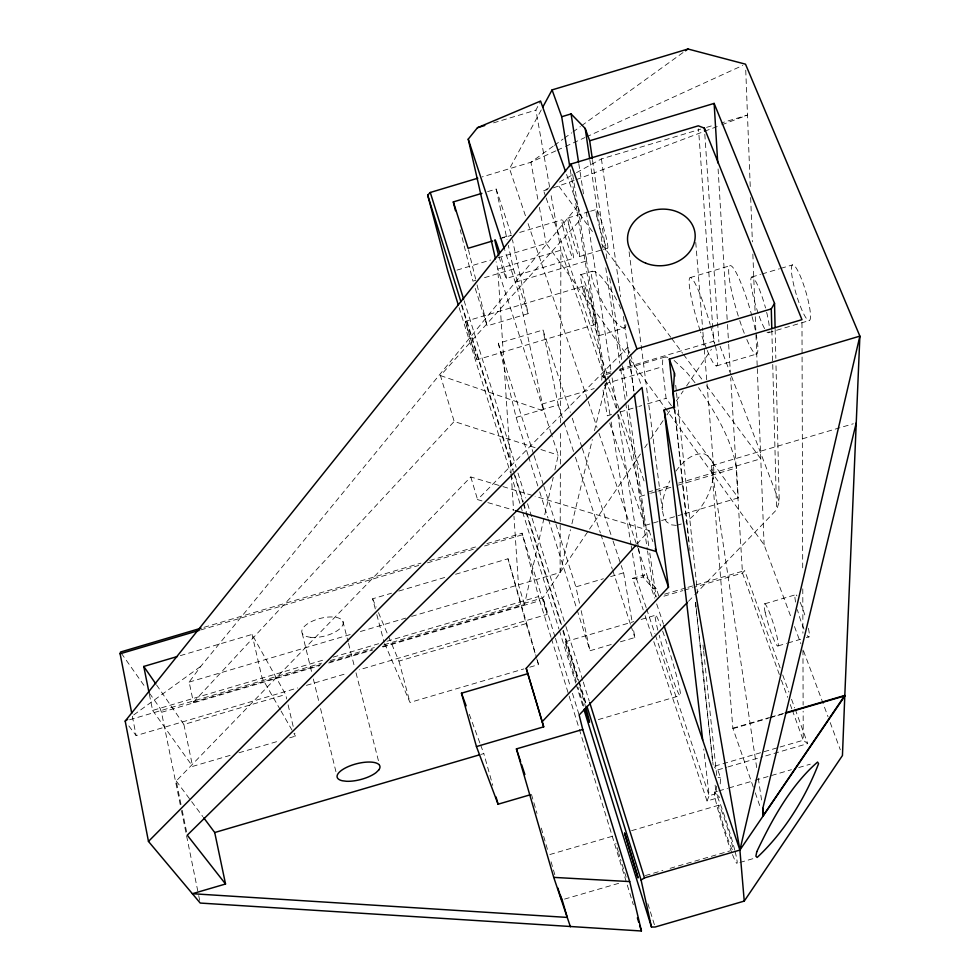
<?xml version="1.0" encoding="UTF-8"?>
<svg xmlns="http://www.w3.org/2000/svg" width="980" height="980" viewBox="0 0 980 980"><rect width="100%" height="100%" fill="white"/><g stroke="black" fill="none" stroke-linecap="round" stroke-linejoin="round"><path stroke-width="0.73" stroke-dasharray="4.9 3.68" d="M411.625 616.396L560.095 572.553L560.34 471.723M560.352 464.091L560.438 430.477M560.462 422.833L560.879 250.206L550.674 192.974M671.435 405.72L666.082 398.346L662.468 366.704L662.737 359.93L665.469 356.904L667.809 357.369M720.239 783.865L720.533 777.887L717.826 769.9L714.432 767.377M676.323 525.403L670.822 524.766L666.498 521.801C658.254 509.331 663.766 493.038 669.855 480.825M716.429 786.156L716.062 793.678L719.577 797.328L707.033 800.991L653.354 640.271M707.033 383.878L713.82 469.065C713.599 489.461 703.015 510.2 685.976 521.568M382.359 646.445L524.447 604.525L553.222 477.334M554.901 469.935L558.245 455.149L551.777 435.243M560.095 572.553L570.483 529.702M571.916 523.786L592.337 439.555M594.493 430.685L606.314 381.93L607.282 384.699L604.366 385.569M610.663 373.209L602.002 375.781L601.708 380.755M694.832 594.713L776.564 509.747L779.247 501.821L775.976 364.413M707.033 800.991L709.177 795.687L703.738 749.039M549.596 186.947L535.901 110.128L540.58 101.063M541.254 109.931L509.527 168.683L525.66 216.384M658.78 595.901L656.306 588.625L644.497 574.844L643.064 576.987L636.559 578.911L632.664 578.335L643.198 609.854M640.442 454.022L542.957 597.837L383.18 644.975M644.717 447.725L647.278 443.94M650.696 438.893L663.521 419.979M666.939 414.932L670.357 409.897M676.335 401.065L683.183 390.983M686.6 385.936L711.382 349.37M320.84 664.599L193.403 702.195L189.14 682.092L200.888 666.253L577.747 205.971M675.918 471.111C682.57 462.107 692.578 452.05 704.779 454.022L709.348 456.852L712.448 461.984L713.82 469.065M636.89 544.133L649.066 530.462L535.092 496.26M535.117 447.664L454.181 421.461L440.437 375.585L581.985 217.928L566.55 174.354M780.105 667.821L744.69 570.593L742.473 573.03L694.477 587.179M193.403 702.195L454.181 421.461M688.462 601.34L693.779 595.816M181.006 804.421L176.241 780.999L470.792 476.954L501.478 486.166M481.976 500.903L477.579 499.629L627.8 347.251L629.834 352.996M591.908 271.791L594.713 271.301L599.662 275.16A33.871 7.252 60.8 0 1 612.831 293.118L617.057 300.664M598.903 335.736L625.24 327.565A30.968 6.639 60.8 0 0 625.681 323.106M133.746 714.91L200.888 666.253M553.161 146.216L530.891 162.264L482.148 176.902M554.398 145.322L563.047 139.074M564.284 138.192L571.707 132.839M572.945 131.945L580.368 126.592M581.606 125.697L683.036 52.565M545.664 196.539L543.667 190.769L548.923 187.878M559.421 182.084L575.174 173.399M576.485 172.676L601.426 158.907L700.737 129.115M555.819 150.871L530.891 162.264L538.24 201.341M557.204 150.246L564.125 147.074M565.509 146.449L584.889 137.58M586.273 136.955L742.742 65.44M553.345 187.878L574.586 180.296M576.02 179.757L703.187 131.798M704.608 131.259L720.325 125.342M721.758 124.803L747.483 115.101L721.182 122.99M493.54 122.868L535.901 110.128M487.599 191.639L496.174 189.067L511.046 233.853M706.58 127.363L712.423 125.612M543.667 190.769L547.82 189.532M502.226 237.662L510.96 235.041M519.694 232.432L561.932 219.79M567.971 217.977L589.127 211.643M590.536 211.214L596.183 209.536M499.947 238.765L511.523 235.298M456.95 270.113L490.588 260.043M497.901 257.863L546.154 243.42L628.67 357.541M475.839 280.268L472.948 281.125L460.22 229.786M484.512 277.671L513.422 269.022L508.314 245.331M499.065 256.687A20.151 0.882 73.6 0 0 506.354 278.43L573.435 258.377M579.474 256.576L602.038 249.827M603.447 249.398L607.686 248.136M515.284 282.252L587.4 260.704L585.832 256.258M580.711 274.682L592.569 271.142M595.534 324.441L476.844 359.819L470.878 341.199L465.414 321.403L584.08 285.976M475.227 288.353L487.134 325.899L528.134 313.661L512.466 239.733M690.104 277.622L730.002 265.727M528.134 455.333L516.117 417.419L498.33 343.306L542.981 329.99L570.348 412.372M751.734 277.046L760.48 274.437M761.938 274.008L779.443 268.79M780.901 268.349L792.575 264.87M606.044 380.546L604.709 373.637L611.986 371.469M619.25 369.313L713.759 341.199L698.507 128.858M619.311 370.636L665.469 356.904M768.345 332.735L809.198 320.582A29.069 4.961 73.4 0 0 801.015 277.805A29.069 4.961 73.4 0 0 792.636 279.741A29.069 4.961 73.4 0 0 809.198 320.582M605.015 383.793L662.468 366.704M541.695 404.201L594.162 388.595M516.117 417.419L558.196 404.899L542.981 329.99M716.441 365.957L756.352 354.099M611.569 414.54L607.269 415.814L602.627 387.615M620.181 411.98L637.392 406.872M638.825 406.443L641.692 405.598M647.437 403.882L666.082 398.346M753.289 787.124L732.869 728.214L711.48 465.745L853.311 423.764M647.927 492.168L653.783 490.441M655.253 490L671.374 485.235M678.699 483.067L760.774 458.775L704.387 382.653M682.766 514.292L644.779 525.513L640.491 496.297L649.226 493.712M650.671 493.283L656.49 491.568M657.948 491.127L671.043 487.256M678.307 485.112L736.482 467.889C731.301 438.391 714.996 412.139 698.52 387.639M204.012 627.31L420.935 563.133M429.73 560.523L478.093 546.215M486.889 543.618L522.058 533.206L547.195 614.374L359.268 669.781M200.618 629.969L418.693 565.448M427.476 562.851L477.236 548.126M484.549 545.97L522.597 534.713M180.345 655.632L252.044 634.44L285.646 694.502L286.699 698.961M375.291 608.899L372.621 598.792L391.535 593.194M398.823 591.05L445.398 577.269M455.59 574.255L507.995 558.772L536.476 657.298M684.224 513.851L738.283 497.877L736.482 467.889M189.14 682.092L351.612 634.121M360.395 631.524L405.769 618.123M149.364 694.306L152.611 710.427L325.838 659.307M333.163 657.139L378.648 643.713M386.978 641.263L538.535 596.538L522.058 533.206M579.499 603.215L575.885 586.885L603.374 578.764M610.601 576.632L623.623 572.786L621.222 565.57M129.593 719.798L321.612 663.142M330.407 660.545L374.385 647.572M329.623 662.002L372.106 649.471M180.259 804.715L161.492 712.325L319.835 665.616M328.643 663.019L372.621 650.034M382.886 647.008L539.76 600.728L551.005 637.257M632.664 578.335L644.497 574.844M128.833 725.923L136.122 735.588L297.614 687.96M306.421 685.363L347.52 673.248M156.579 684.971L183.897 724.49L285.646 694.502M378.464 612.635L398.946 661.096L526.113 623.599L507.995 558.772M664.599 594.186L686.441 587.755M687.899 587.326L744.69 570.593M663.938 596.171L682.84 590.609M684.297 590.181L693.019 587.608M565.325 641.778L633.889 621.59M641.177 619.434L655.767 615.146M152.611 710.427L192.619 766.397L231.733 754.894M238.973 752.763L279.533 740.831M289.664 737.842L295.458 736.139L294.76 733.163M384.675 643.529L409.971 702.439L523.908 668.911M529.751 667.184L538.522 664.611L536.893 658.756M577.098 609.903L590.034 650.732L611.716 644.35M620.401 641.802L634.856 637.551L633.288 628.511M764.865 603.778L795.809 594.676M778.096 645.881L786.56 643.407M787.969 642.99L800.66 639.254M806.307 637.6L809.125 636.78M598.327 719.59L680.451 695.494M480.874 754.429L483.802 753.571L492.769 785.397M732.869 728.214L769.214 717.568M770.672 717.152L783.755 713.317M733.003 728.618L768.198 718.316M769.668 717.887L784.319 713.587M714.751 766.127L778.573 747.458M780.019 747.03L803.233 740.243L807.704 743.612L764.216 756.327M717.826 769.9L726.523 767.352M727.969 766.923L762.759 756.756M714.481 792.183L717.385 791.338M718.842 790.909L727.552 788.361M728.998 787.945L753.681 780.729M755.139 780.301L791.436 769.692M798.7 767.573L810.313 764.18M549.805 854.548L613.884 835.83M631.598 830.66L718.622 805.254M564.517 899.113L618.711 883.323M645.318 875.569L662.811 870.473M670.112 868.341L729.904 850.91M739.9 862.473L754.269 858.296M677.584 525.047L681.37 523.969M624.505 328.104L622.263 327.737L617.253 323.657A33.92 7.277 60.8 0 1 604.366 305.944L593.929 284.604A30.944 6.627 60.8 0 1 591.908 271.791M656.306 588.625L653.109 588.735L643.064 576.987L638.605 548.335M718.095 777.385L720.533 777.887M487.844 502.605L514.206 510.262M502.948 486.607L533.635 495.819M540.899 449.538L558.245 455.149M440.437 375.585L543.924 411.061L517.685 289.553L504.835 250.451M674.105 360.469L686.355 371.898L695.151 382.911M602.002 375.781L603.913 377.741M176.241 780.999L202.811 816.573M558.87 186.225L592.52 231.648M601.61 243.922L670.736 337.23M671.643 338.455L682.558 353.192M683.464 354.417L703.481 381.428M672.317 406.957L738.283 497.877M629.564 358.778L764.106 544.856L791.289 617.939M121.349 653.28L145.983 688.242M149.511 693.228L160.071 708.221L161.492 712.325M280.305 709.765L262.113 678.111L252.044 634.44M281.064 711.076L293.192 732.183M293.951 733.493L295.458 736.139M465.414 321.403L476.844 359.819M618.968 304.437L622.214 311.665M372.621 598.792L376.124 607.098M720.092 346.246L730.945 374.789M731.484 376.21L779.247 501.821M794.486 626.538L800.88 643.738M803.551 650.904L828.063 716.833M830.195 722.566L840.313 749.798M469.261 714.261L480.163 743.734M480.678 745.143L483.802 753.571M782.714 674.975L788.961 692.125M791.558 699.279L794.682 707.854M795.209 709.287L807.704 743.612M779.345 674.497L742.473 573.03L730.7 377.863M781.415 680.218L787.651 697.368M790.248 704.51L791.803 708.797M792.33 710.231L803.233 740.243L803.147 711.186M630.348 354.442L641.533 386.022M755.274 792.832L760.713 808.524M546.166 197.985L608.519 378.243M609.021 379.689L619.495 409.971M619.985 411.416L644.423 482.074M605.322 379.027L560.879 250.206L497.779 269.071L511.168 473.487M649.066 530.462L652.913 541.695M609.732 423.029L644.779 525.513M655.914 597.016L653.109 588.735L647.535 550.883M528.098 223.612L587.718 399.963M588.208 401.408L597.004 427.427M598.964 433.209L637.588 547.452M638.078 548.898L654.714 598.131M656.673 603.925L663.521 624.187M713.759 341.199L714.8 344.323M646.175 607.6L636.559 578.911L632.173 551.826M646.653 609.046L654.91 633.68M655.399 635.138L709.177 795.687L716.062 793.678L714.751 781.538M645.122 615.648L652.864 638.825M572.259 418.154L581.863 447.064M582.341 448.497L612.586 539.551M613.063 540.997L620.744 564.125M513.422 269.022L528.134 313.661M558.196 404.899L563.463 420.898M563.953 422.356L573.533 451.437M575.444 457.244L600.36 532.863M600.838 534.308L612.341 569.209M612.819 570.666L630.544 624.456M631.022 625.914L634.856 637.551M626.134 877.076L623.966 870.363M551.311 433.809L497.779 269.071L496.101 261.697M498.33 343.306L533.622 454.157M534.088 455.614L543.373 484.782M543.839 486.239L555.452 522.707M555.905 524.165L575.885 586.885M528.588 456.79L537.836 485.958M539.686 491.788L547.991 518.028M548.457 519.486L576.644 608.445M464.079 300.615L516.141 467.215M517.979 473.071L525.733 497.913M527.571 503.757L531.674 516.913M532.14 518.371L565.472 625.056M565.938 626.514L582.831 680.586M583.296 682.056L589.225 701.055M461.825 304.694L513.238 469.714M515.051 475.557L523.246 501.834M523.7 503.304L526.432 512.062M526.885 513.52L561.466 624.505M563.279 630.348L578.751 679.998M579.205 681.455L586.481 704.828M461.555 305.417L513.349 471.76M513.802 473.218L522.891 502.397M523.345 503.867L561.062 624.971M562.875 630.814L578.335 680.414M578.788 681.884L585.599 703.763M647.854 903.67L654.664 925.561M459.142 307.647L510.409 472.715M510.862 474.173L520.38 504.859M520.833 506.317L522.193 510.702M522.646 512.16L558.943 629.025M559.396 630.483L575.726 683.072M576.179 684.542L582.977 706.445M623.562 869.039L620.585 859.35M555.011 636.89L542.957 597.837L547.195 614.374M555.464 638.335L570.654 687.519M572.443 693.301L579.143 714.996M551.458 638.715L578.898 727.846M579.339 729.304L633.325 904.687M524.447 604.525L518.469 584.84L513.973 516.203M526.113 623.599L536.305 657.286M536.746 658.744L538.522 664.611M618.846 853.568L619.715 856.459M470.792 476.954L477.579 499.629M618.441 852.196L615.844 843.29M538.535 596.538L539.76 600.728M531.466 794.425L537.003 813.461M541.266 828.1L548.077 851.534M551.066 861.775L555.317 876.414M398.946 661.096L409.971 702.439M376.81 614.681L384.074 642.133M342.865 621.271L348.121 641.876M348.5 643.358L354.503 666.902M356.01 672.795L379.664 765.539M468.44 249.765L475.631 279.055M477.064 284.911L487.134 325.899M302.207 633.288L311.922 673.138M313.355 679.042L319.113 702.66M320.546 708.564L336.018 772.032M288.108 704.902L293.363 727.209M581.152 610.638L590.034 650.732M496.174 189.067L507.04 239.414M183.897 724.49L192.619 766.397M182.194 810.276L186.96 833.711M181.471 810.668L198.413 894.115M198.707 895.61L199.92 901.563M132.337 716.245L136.122 735.588M539.368 207.356L546.154 243.42M623.623 572.786L632.247 622.484M570.262 169.626L604.048 378.194M605.028 384.246L610.173 415.973M611.153 422.025L630.948 544.304M631.194 545.811L631.929 550.319M572.688 174.501L604.709 373.637M578.8 163.685L583.492 193.856M586.31 211.962L611.165 371.849M612.108 377.888L617.498 412.58M617.731 414.087L638.372 546.828M711.48 465.745L757.148 770.623M758.275 778.169L761.901 802.314M589.899 160.267L602.859 248.075M605.763 267.761L619.838 363.139M620.732 369.203L647.302 549.364M592.557 160.401L606.865 258.573M609.719 278.21L621.614 359.758M622.484 365.81L627.114 397.525M628.217 405.071L648.907 547.048M649.777 553.088L656.159 596.894M627.8 347.251L628.645 353.315M629.699 360.873L634.134 392.649M601.426 158.907L620.659 296.756M623.403 316.454L628.682 354.319M629.528 360.383L633.974 392.196M629.099 251.823L662.333 509.821M674.742 409.285L689.504 546.105M689.675 547.624L689.994 550.662M695.58 602.357L696.07 606.914M696.229 608.433L713.134 765.025M674.399 408.464L688.83 541.928M695.396 602.59L712.619 761.827M675.722 385.299L676.359 391.375M676.519 392.894L697.576 593.365M703.003 644.999L703.481 649.556M703.64 651.075L716.882 777.14M695.763 242.403L702.795 330.64M702.905 332.159L706.911 382.359M704.816 134.236L718.904 341.861M511.278 475.006L513.569 510.102M718.095 168.964L727.38 322.971M727.479 324.49L728.581 342.792M728.667 344.323L730.321 371.763M745.743 70.168L750.251 186.886M750.668 197.58L752.383 241.876M752.861 254.102L755.041 310.611M755.286 316.724L755.935 333.531M755.984 335.05L757.234 367.132M757.295 368.651L764.106 544.856M771.836 330.199L776.564 509.747M775.143 329.292L775.842 358.3M801.983 322.714L802.718 570.483M802.779 588.833L802.914 633.178M802.963 650.01L803.122 705.061M752.101 316.724A46.121 6.603 73.4 0 1 757.454 352.861A46.121 6.603 73.4 0 1 745.351 335.993M744.286 333.31A46.121 6.603 73.4 0 1 738.749 317.508M738.295 316.099A46.121 6.603 73.4 0 1 730.357 265.629A46.121 6.603 73.4 0 1 751.709 315.254M735.098 851.473A37.35 2.438 72.6 0 1 732.317 854.144M731.827 852.87A37.35 2.438 72.6 0 1 716.307 803.331A37.35 2.438 72.6 0 1 719.087 800.905A37.35 2.438 72.6 0 1 734.804 850.285M808.414 628.278A22.234 2.817 72.4 0 1 807.226 635.579M803.992 629.123A22.234 2.817 72.4 0 1 797.389 609.658M795.601 602.075A22.234 2.817 72.4 0 1 796.936 595.889M800.17 602.259A22.234 2.817 72.4 0 1 805.732 617.915M605.028 379.738A66.701 4.876 73.2 0 1 616.053 407.766M618.417 414.748A66.701 4.876 73.2 0 1 640.491 496.297M662.652 631.12A42.299 2.72 72.9 0 1 678.626 684.163A42.299 2.72 72.9 0 1 675.882 687.384A42.299 2.72 72.9 0 1 659.173 635.212M657.85 630.115A42.299 2.72 72.9 0 1 660.765 626M583.823 706.188A42.25 0.943 73.2 0 1 577.882 687.078M576.313 681.896A42.25 0.943 73.2 0 1 565.129 641.533A42.25 0.943 73.2 0 1 577.857 680.5M579.866 687.237A42.25 0.943 73.2 0 1 585.244 705.673M769.178 331.534A29.057 4.398 73.4 0 1 766.948 332.036M764.584 328.606A29.057 4.398 73.4 0 1 758.63 314.629M758.165 313.269A29.057 4.398 73.4 0 1 751.587 277.132A29.057 4.398 73.4 0 1 765.539 307.977M766.666 312.314A29.057 4.398 73.4 0 1 769.337 327.479M501.221 257.777A20.151 0.882 73.6 0 1 506.354 278.43M715.4 345.634A46.097 5.733 73.4 0 1 707.156 350.24M706.641 348.966A46.097 5.733 73.4 0 1 700.541 331.926M700.1 330.542A46.097 5.733 73.4 0 1 690.055 277.659A46.097 5.733 73.4 0 1 710.133 324.429M710.549 325.911A46.097 5.733 73.4 0 1 714.788 342.743M310.844 637.331A21.266 9.102 -14.3 0 0 343.171 623.635A21.266 9.102 -14.3 0 0 313.49 620.659A21.266 9.102 -14.3 0 0 310.844 637.331M719.859 812.641A23.532 1.531 72.6 0 0 732.268 849.611A23.532 1.531 72.6 0 0 725.09 820.677A23.532 1.531 72.6 0 0 719.859 812.641M596.82 216.188A20.176 1.85 73.7 0 0 607.098 247.854A20.176 1.85 73.7 0 0 601.916 222.423A20.176 1.85 73.7 0 0 596.82 216.188M584.791 292.126A20.078 1.544 73.5 0 0 594.983 323.976A20.078 1.544 73.5 0 0 589.678 299.5A20.078 1.544 73.5 0 0 584.791 292.126M582.524 287.397A31.862 2.45 73.5 0 0 598.535 335.601A31.862 2.45 73.5 0 0 588.453 292.567A31.862 2.45 73.5 0 0 582.524 287.397M765.16 612.279A22.234 2.499 72.5 0 0 777.446 645.979A22.234 2.499 72.5 0 0 770.954 616.457A22.234 2.499 72.5 0 0 765.16 612.279M562.79 226.368A20.164 1.531 73.7 0 0 572.933 258.071A20.164 1.531 73.7 0 0 567.359 232.762A20.164 1.531 73.7 0 0 562.79 226.368M568.792 224.567A20.164 1.58 73.7 0 0 578.947 256.27A20.164 1.58 73.7 0 0 573.447 230.937A20.164 1.58 73.7 0 0 568.792 224.567"/><path stroke-width="1.47" d="M702.685 740.01L664.158 409.946L674.24 406.957L673.248 391.571L674.448 373.16L669.328 359.109L801.971 319.664L714.138 103.402L589.691 140.765L592.337 158.882M131.761 713.269L120.124 653.783L120.467 652.031L201.071 628.18M542.7 107.261L552.071 89.903L687.985 49L745.511 64.178L859.877 336.128L844.809 695.433L763.187 815.666L762.808 808.353L856.238 422.907M771.799 328.668L771.285 308.896L774.531 303.335L704.399 128.123L698.287 125.82L570.997 164.003L125.195 721.096L148.47 841.428L200.226 903.058L641.422 931L629.711 881.596L582.745 729.451L579.143 714.996L687.409 602.443M583.896 709.373L651.48 927.031L655.118 927.019L744.249 901.098L842.445 755.531L844.809 695.433L785.201 712.889M495.427 258.745L468.232 139.148L477.481 127.706L540.58 101.063L565.521 171.476M527.791 673.689L461.47 693.203L476.452 746.576L543.692 726.842L526.223 668.323L635.873 545.272M543.692 726.842L542.185 721.709L668.495 587.167L642.047 387.468L187.254 835.181L225.535 884.009L192.386 893.711L567.249 917.415L561.712 898.378M458.236 304.719L447.799 271.117L427.697 195.167L430.281 192.472L477.824 178.201M148.47 841.428L636.939 348.88L771.285 308.896M125.195 721.096L127.645 719.332M685.51 50.789L687.985 49M651.48 927.031L641.079 880.065L644.497 877.884L739.9 850.077L844.968 695.825L785.789 713.158M477.481 127.706L484.782 125.501M569.772 166.6L561.699 116.73L571.071 113.913L585.207 128.466L589.691 140.765M455.492 210.725L453.311 201.917L481.891 193.354M492.695 240.933L468.073 248.308L453.311 201.917M673.248 391.571L859.877 336.128L739.9 850.077L744.249 901.098M120.124 653.783L199.161 630.397M149.07 692.836L143.766 666.449L177.429 656.49M203.73 817.798L214.718 832.522L479.416 754.857M570.409 926.762L553.737 877.382L516.423 748.904L582.745 729.451M476.452 746.576L498.073 804.213L530.021 794.854M553.737 877.382L629.711 881.596M515.664 510.69L656.282 551.532L634.342 394.168M143.766 666.449L155.722 683.734M461.47 693.203L466.137 705.833M552.071 89.903L561.699 116.73M570.997 164.003L636.939 348.88M655.326 548.726L668.495 587.167M664.011 625.632L739.9 850.077L664.158 409.946M516.423 748.904L520.649 761.717M521.593 764.559L524.888 774.519M468.232 139.148L504.357 249.006M430.281 192.472L463.613 299.157M589.691 702.513L644.497 877.884M427.697 195.167L460.918 301.779M586.934 706.286L641.079 880.065M637.38 917.844L638.727 922.229M639.622 925.157L641.422 931M557.804 887.954L561.491 899.383M526.223 668.323L542.185 721.709M496.039 796.973L498.073 804.213M560.327 895.034L560.952 897.313M214.718 832.522L225.535 884.009M571.071 113.913L578.568 162.178M585.207 128.466L589.678 158.748M669.328 359.109L674.571 407.754M674.448 373.16L674.767 376.185M762.808 808.353L763.371 815.605M704.399 128.123L704.608 131.173M714.138 103.402L717.728 162.864M774.531 303.335L775.107 327.761M585.587 706.899A42.25 0.943 73.2 0 1 584.68 708.883M498.71 255.462A20.151 0.882 73.6 0 1 494.949 239.831A20.151 0.882 73.6 0 1 499.702 252.779M756.781 851.694L755.886 856.189L757.148 857.451C784.27 832.13 805.229 798.271 818.582 763.677L817.565 762.06C790.456 785.727 772.167 819.366 756.781 851.694M378.684 770.072L376.112 772.571A22.062 8.146 -14.5 0 1 346.442 781.281L342.29 780.754A22.062 8.146 -14.5 0 1 341.959 770.023A22.062 8.146 -14.5 0 1 369.166 762.036A22.062 8.146 -14.5 0 1 378.684 770.072M624.615 833.184L638.017 877.7L624.615 833.184M645.783 263.191A33.92 28.212 -7.6 0 0 695.151 234.796A33.92 28.212 -7.6 0 0 643.125 214.351A33.92 28.212 -7.6 0 0 645.783 263.191"/></g></svg>
